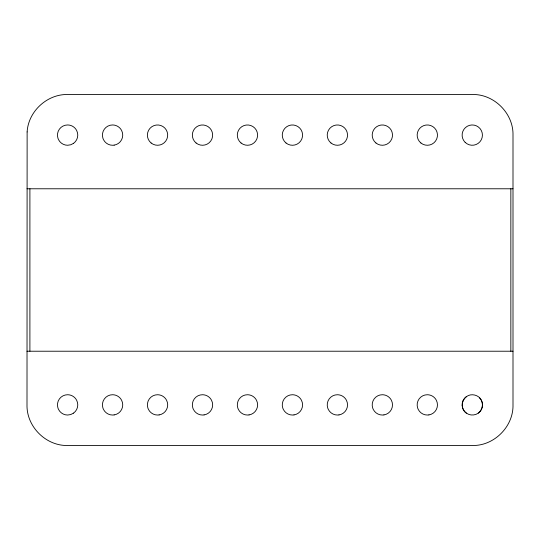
<?xml version="1.0" encoding="UTF-8"?>
<svg xmlns="http://www.w3.org/2000/svg" width="540" height="540" viewBox="0 0 540 540"><rect width="100%" height="100%" fill="white"/><g stroke="black" fill="none" stroke-linecap="round" stroke-linejoin="round"><path stroke-width="0.81" d="M466.418 396.671C471.157 392.971 478.832 394.862 481.437 400.275A10.152 10.152 0 0 1 478.359 413.1C474.95 415.577 469.827 415.739 466.418 413.1A10.152 10.152 0 0 1 463.34 409.495L462.733 408.024A10.152 10.152 0 0 1 466.418 396.671L466.304 396.671A10.152 10.152 0 0 0 462.618 408.024L463.226 409.495A10.152 10.152 0 0 0 466.304 413.1L466.418 413.1M27 188.777L513 188.777M27 351.223L513 351.223M479.452 397.71L481.315 400.275A10.152 10.152 0 0 1 478.238 413.1M510.847 188.777L510.847 351.223M29.902 188.777L29.902 351.223M27.128 131.929L27 404.885C26.487 426.587 45.913 446.013 67.608 445.5L472.392 445.5C494.1 446.013 513.533 426.566 513 404.858L513 135.115C513.52 113.414 494.093 93.98 472.392 94.5L67.608 94.5C47.068 94.068 28.303 111.409 27.128 131.929M73.582 143.33L70.747 144.767L67.608 145.267A10.152 10.152 0 0 1 58.563 139.725L57.956 138.254A10.152 10.152 0 0 1 67.608 124.963L69.201 125.084A10.152 10.152 0 0 1 75.823 129.148L76.66 130.505A10.152 10.152 0 0 1 73.582 143.33M73.582 413.1L70.747 414.545L67.608 415.037A10.152 10.152 0 0 1 58.563 409.495L57.956 408.024A10.152 10.152 0 0 1 67.608 394.733L69.201 394.862A10.152 10.152 0 0 1 75.823 398.918L76.66 400.275A10.152 10.152 0 0 1 73.582 413.1M114.163 145.139L112.577 145.267A10.152 10.152 0 0 1 103.525 139.725L102.917 138.254A10.152 10.152 0 0 1 112.577 124.963L114.163 125.084A10.152 10.152 0 0 1 120.785 129.148L121.622 130.505A10.152 10.152 0 0 1 114.163 145.139M114.163 414.916L112.577 415.037A10.152 10.152 0 0 1 103.525 409.495L102.917 408.024A10.152 10.152 0 0 1 112.577 394.733L114.163 394.862A10.152 10.152 0 0 1 120.785 398.918L121.622 400.275A10.152 10.152 0 0 1 114.163 414.916M159.125 414.916L157.538 415.037A10.152 10.152 0 0 1 148.487 409.495L147.879 408.024A10.152 10.152 0 0 1 157.538 394.733L159.125 394.862A10.152 10.152 0 0 1 165.753 398.918L166.583 400.275A10.152 10.152 0 0 1 159.125 414.916M204.086 414.916L202.5 415.037A10.152 10.152 0 0 1 193.455 409.495L192.841 408.024A10.152 10.152 0 0 1 202.5 394.733L204.086 394.862A10.152 10.152 0 0 1 210.715 398.918L211.545 400.275A10.152 10.152 0 0 1 204.086 414.916M249.048 414.916L247.462 415.037A10.152 10.152 0 0 1 238.417 409.495L237.803 408.024A10.152 10.152 0 0 1 247.462 394.733L249.048 394.862A10.152 10.152 0 0 1 255.677 398.918L256.507 400.275A10.152 10.152 0 0 1 249.048 414.916M294.01 414.916L292.424 415.037A10.152 10.152 0 0 1 283.379 409.495L282.764 408.024A10.152 10.152 0 0 1 292.424 394.733L294.01 394.862A10.152 10.152 0 0 1 300.638 398.918L301.469 400.275A10.152 10.152 0 0 1 294.01 414.916M338.972 414.916L337.385 415.037A10.152 10.152 0 0 1 328.34 409.495L327.733 408.024A10.152 10.152 0 0 1 337.385 394.733L338.972 394.862A10.152 10.152 0 0 1 345.6 398.918L346.43 400.275A10.152 10.152 0 0 1 338.972 414.916M383.933 414.916L382.347 415.037A10.152 10.152 0 0 1 373.302 409.495L372.695 408.024A10.152 10.152 0 0 1 382.347 394.733L383.933 394.862A10.152 10.152 0 0 1 390.562 398.918L391.392 400.275A10.152 10.152 0 0 1 383.933 414.916M428.895 414.916L427.309 415.037A10.152 10.152 0 0 1 418.264 409.495L417.656 408.024A10.152 10.152 0 0 1 427.309 394.733L428.895 394.862A10.152 10.152 0 0 1 435.524 398.918L436.354 400.275A10.152 10.152 0 0 1 428.895 414.916M286.031 143.006A10.152 10.152 0 0 0 302.454 136.701A10.152 10.152 0 0 0 288.785 125.638A10.152 10.152 0 0 0 286.031 143.006M196.108 143.006A10.152 10.152 0 0 0 212.524 136.701A10.152 10.152 0 0 0 198.862 125.638A10.152 10.152 0 0 0 196.108 143.006M375.962 143.006A10.152 10.152 0 0 0 392.377 136.701A10.152 10.152 0 0 0 378.709 125.638A10.152 10.152 0 0 0 375.962 143.006M330.993 143.006A10.152 10.152 0 0 0 347.416 136.701A10.152 10.152 0 0 0 333.747 125.638A10.152 10.152 0 0 0 330.993 143.006M241.07 143.006A10.152 10.152 0 0 0 257.486 136.701A10.152 10.152 0 0 0 243.824 125.638A10.152 10.152 0 0 0 241.07 143.006M151.146 143.006A10.152 10.152 0 0 0 167.562 136.701A10.152 10.152 0 0 0 153.9 125.638A10.152 10.152 0 0 0 151.146 143.006M420.923 143.006A10.152 10.152 0 0 0 437.339 136.701A10.152 10.152 0 0 0 423.671 125.638A10.152 10.152 0 0 0 420.923 143.006M465.19 142.385A10.152 10.152 0 0 0 482.112 137.612A10.152 10.152 0 0 0 469.517 125.341A10.152 10.152 0 0 0 465.19 142.385"/></g></svg>
